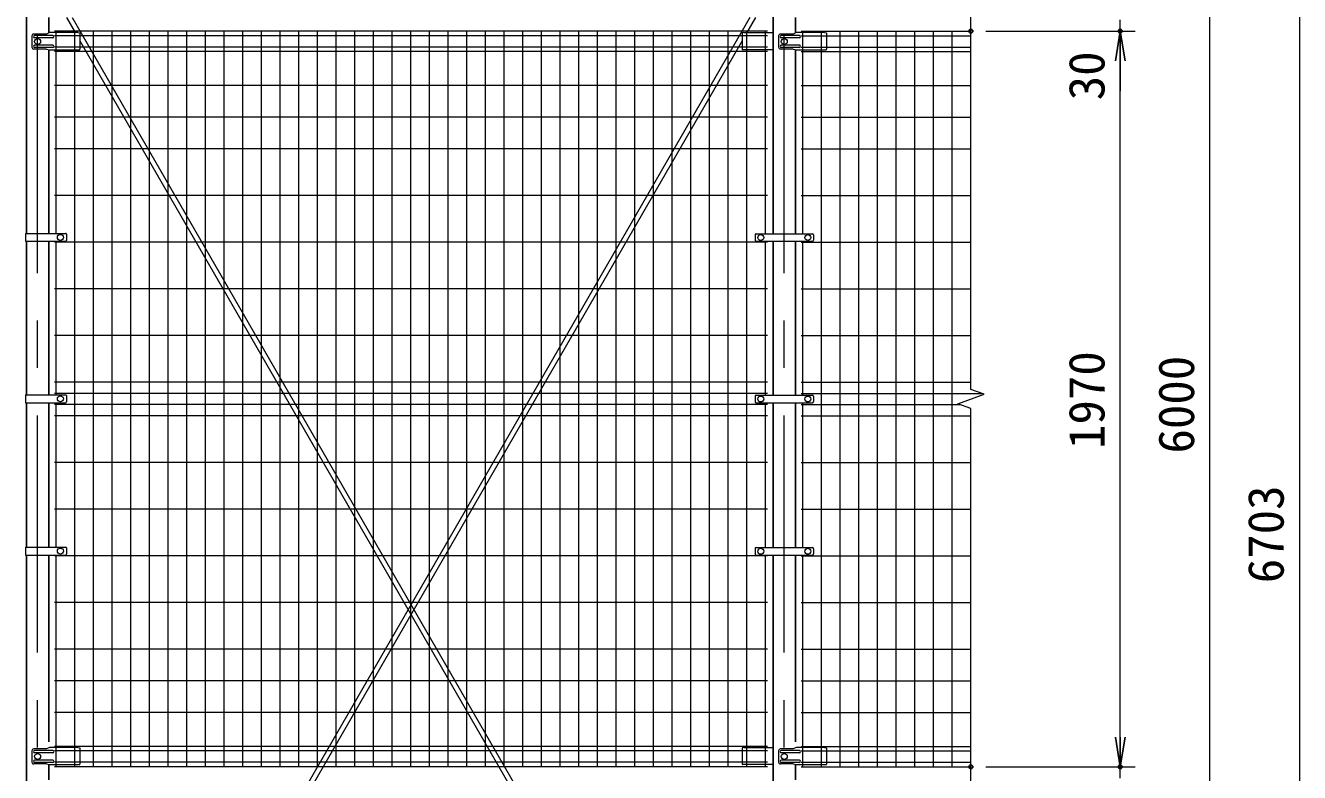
# Model space of a CAD drawing. Units: millimetres, scale not verified. Extents: x -8400 to 8400, y -5940 to 5940.
# Drawn here: x -6313 to -2900, y -402 to 1598 of the extents above; entities that cross this region are included whole.
import ezdxf
from ezdxf.enums import TextEntityAlignment as Align

# ---------------------------------------------------------------- set-up
doc = ezdxf.new("R2010")
doc.units = ezdxf.units.MM
doc.header["$LTSCALE"] = 20
doc.header["$PDMODE"] = 32
doc.header["$PDSIZE"] = 10
doc.linetypes.add('USER1', pattern=[50.8, 31.75, -6.35, 6.35, -6.35])
for name, color, linetype, lineweight in [('0-3_D-STR1', 1, 'Continuous', 25), ('0-4_D-STR-DIM', 7, 'Continuous', 13), ('0-A_D-STR3', 3, 'Continuous', 13), ('0-B_D-STR2', 7, 'Continuous', 13), ('0-C_D-BMK', 2, 'USER1', 13)]:
    doc.layers.add(name, color=color, linetype=linetype, lineweight=lineweight)
doc.layers.add('0-5_0', color=7, linetype='Continuous')
doc.layers.add('0-6_Defpoints', color=7, linetype='Continuous')
doc.styles.add('ＭＳ ゴシック', font='')
doc.styles.get('ＭＳ ゴシック').set_extended_font_data('MS Gothic')

# ---------------------------------------------------------------- blocks, each defined once
blk = doc.blocks.new('_Open')
at = {"layer": '0-5_0'}
blk.add_line((-20, 3.333), (0, 0), dxfattribs=at)
blk.add_lwpolyline([(-20, -3.333), (0, 0), (-20, 0)], dxfattribs=at)

msp = doc.modelspace()

# ---------------------------------------------------------------- linework, layer by layer
at = {"layer": '0-3_D-STR1'}
for p, q in [((-6310.63, 2180.25), (-6310.63, 1041.25)), ((-4310.63, 2180.25), (-4310.63, 1040.25)), ((-6250.13, 1578.08), (-6250.13, 1619.62)), ((-4250.13, 1578.08), (-4250.13, 1619.62)), ((-6250.13, 1041.25), (-6250.13, 1533.62)), ((-6250.13, 1041.25), (-6250.13, 1533.62)), ((-4250.13, 1040.25), (-4250.13, 1533.62)), ((-4250.13, 1040.25), (-4250.13, 1533.62)), ((-6310.63, 1020.25), (-6310.63, 609)), ((-6250.13, 609), (-6250.13, 1020.25)), ((-4310.63, 1020.25), (-4310.63, 608)), ((-4250.13, 608), (-4250.13, 1020.25)), ((-6310.63, 588), (-6310.63, 201.25)), ((-6250.13, 201.25), (-6250.13, 588)), ((-4310.63, 588), (-4310.63, 200.25)), ((-4250.13, 200.25), (-4250.13, 588)), ((-6310.63, 180.25), (-6310.63, -958.75)), ((-6250.13, -320.07), (-6250.13, 180.25)), ((-4310.63, 180.25), (-4310.63, -959.75)), ((-4250.13, -320.07), (-4250.13, 180.25)), ((-6250.13, -421.92), (-6250.13, -380.38)), ((-4250.13, -421.92), (-4250.13, -380.38))]:
    msp.add_line(p, q, dxfattribs=at)
at = {"layer": '0-4_D-STR-DIM'}
for p, q in [((-3140.38, -2337), (-3140.38, 3503)), ((-2900.38, 3506), (-2900.38, -3037)), ((-3780.38, 1490), (-3780.38, 2572.35)), ((-3780.38, 623.66), (-3780.38, 1646)), ((-3380.38, 1583), (-3380.38, 1613)), ((-3740.38, 1583), (-3340.38, 1583)), ((-3740.38, 1583), (-3340.38, 1583)), ((-3380.38, -307), (-3380.38, 1503)), ((-3380.38, 1503), (-3380.38, 1423)), ((-3745.14, 610.83), (-3780.38, 623.66)), ((-3815.62, 585.18), (-3745.14, 610.83)), ((-3780.38, 572.35), (-3815.62, 585.18)), ((-3780.38, -510), (-3780.38, 572.35)), ((-3380.38, -307), (-3380.38, -227)), ((-3780.38, -1376.34), (-3780.38, -354)), ((-3740.38, -387), (-3340.38, -387)), ((-3740.38, -387), (-3340.38, -387)), ((-3380.38, -417), (-3380.38, -387))]:
    msp.add_line(p, q, dxfattribs=at)
at = {"layer": '0-6_Defpoints'}
for p in [(-3780.38, 1583), (-3780.38, 1583), (-3380.38, 1583), (-3780.38, -387), (-3380.38, -387)]:
    msp.add_point(p, dxfattribs=at)
at = {"layer": '0-A_D-STR3'}
for p, q in [((-6203.09, 1619.19), (-6179.88, 1579)), ((-6188.08, 1619.19), (-4846.38, -703.97)), ((-4372.68, 1619.19), (-5714.38, -703.97)), ((-4357.66, 1619.19), (-4380.87, 1579)), ((-6295.86, 1570), (-6295.86, 1540)), ((-6256.4, 1575), (-6290.86, 1575)), ((-6239.79, 1571), (-6288.79, 1571)), ((-6239.79, 1571), (-6288.79, 1571)), ((-6248.25, 1579), (-6256.4, 1575)), ((-6248.25, 1579), (-6256.4, 1575)), ((-6172.38, 1579), (-6248.25, 1579)), ((-6172.38, 1579), (-6167.38, 1578)), ((-6167.38, 1578), (-6167.38, 1534.19)), ((-4388.38, 1579), (-4393.38, 1578)), ((-4393.38, 1578), (-4393.38, 1534.19)), ((-4388.38, 1579), (-4312.5, 1579)), ((-4312.5, 1579), (-4310.63, 1578.08)), ((-4295.86, 1570), (-4295.86, 1540)), ((-4256.4, 1575), (-4290.86, 1575)), ((-4239.79, 1571), (-4288.79, 1571)), ((-4248.25, 1579), (-4256.4, 1575)), ((-4248.25, 1579), (-4256.4, 1575)), ((-4172.38, 1579), (-4248.25, 1579)), ((-4172.38, 1579), (-4167.38, 1578)), ((-4167.38, 1578), (-4167.38, 1534.19)), ((-6239.79, 1565), (-6288.79, 1565)), ((-6239.79, 1565), (-6288.79, 1565)), ((-6239.79, 1545), (-6288.79, 1545)), ((-6239.79, 1545), (-6288.79, 1545)), ((-6239.79, 1539), (-6288.79, 1539)), ((-6239.79, 1539), (-6288.79, 1539)), ((-6167.38, 1557.35), (-4857.64, -710.47)), ((-4393.38, 1557.35), (-5703.12, -710.47)), ((-4239.79, 1565), (-4288.79, 1565)), ((-4239.79, 1545), (-4288.79, 1545)), ((-4239.79, 1539), (-4288.79, 1539)), ((-6256.4, 1535), (-6290.86, 1535)), ((-6256.4, 1535), (-6248.17, 1533.19)), ((-6256.4, 1535), (-6248.17, 1533.19)), ((-6256.4, 1535), (-6248.17, 1533.19)), ((-6248.17, 1533.19), (-6168.38, 1533.19)), ((-4312.59, 1533.19), (-4392.38, 1533.19)), ((-4310.63, 1533.6), (-4312.59, 1533.19)), ((-4256.4, 1535), (-4290.86, 1535)), ((-4256.4, 1535), (-4248.17, 1533.19)), ((-4256.4, 1535), (-4248.17, 1533.19)), ((-4256.4, 1535), (-4248.17, 1533.19)), ((-4248.17, 1533.19), (-4168.38, 1533.19)), ((-6312.93, 1041.25), (-6205.38, 1041.25)), ((-6312.93, 1041.25), (-6312.93, 1020.25)), ((-6203.38, 1039.25), (-6203.38, 1022.25)), ((-4358.88, 1037.25), (-4358.88, 1023.25)), ((-4355.88, 1040.25), (-4204.88, 1040.25)), ((-4201.88, 1037.25), (-4201.88, 1023.25)), ((-6312.93, 1020.25), (-6205.38, 1020.25)), ((-4355.88, 1020.25), (-4204.88, 1020.25)), ((-6312.93, 609), (-6205.38, 609)), ((-6312.93, 609), (-6312.93, 588)), ((-6312.93, 588), (-6205.38, 588)), ((-6203.38, 607), (-6203.38, 590)), ((-4358.88, 605), (-4358.88, 591)), ((-4355.88, 608), (-4204.88, 608)), ((-4355.88, 588), (-4204.88, 588)), ((-4201.88, 605), (-4201.88, 591)), ((-6312.93, 201.25), (-6205.38, 201.25)), ((-6312.93, 201.25), (-6312.93, 180.25)), ((-6312.93, 180.25), (-6205.38, 180.25)), ((-6203.38, 199.25), (-6203.38, 182.25)), ((-4358.88, 197.25), (-4358.88, 183.25)), ((-4355.88, 200.25), (-4204.88, 200.25)), ((-4355.88, 180.25), (-4204.88, 180.25)), ((-4201.88, 197.25), (-4201.88, 183.25)), ((-6256.4, -339), (-6290.86, -339)), ((-6248.25, -335), (-6256.4, -339)), ((-6248.25, -335), (-6256.4, -339)), ((-6172.38, -335), (-6248.25, -335)), ((-6172.38, -335), (-6167.38, -336)), ((-6167.38, -336), (-6167.38, -379.81)), ((-4388.38, -335), (-4393.38, -336)), ((-4393.38, -336), (-4393.38, -379.81)), ((-4388.38, -335), (-4312.5, -335)), ((-4312.5, -335), (-4310.63, -335.92)), ((-4256.4, -339), (-4290.86, -339)), ((-4248.25, -335), (-4256.4, -339)), ((-4248.25, -335), (-4256.4, -339)), ((-4172.38, -335), (-4248.25, -335)), ((-4172.38, -335), (-4167.38, -336)), ((-4167.38, -336), (-4167.38, -379.81)), ((-6295.86, -344), (-6295.86, -374)), ((-6239.79, -343), (-6288.79, -343)), ((-6239.79, -343), (-6288.79, -343)), ((-6239.79, -349), (-6288.79, -349)), ((-6239.79, -349), (-6288.79, -349)), ((-6239.79, -369), (-6288.79, -369)), ((-6239.79, -369), (-6288.79, -369)), ((-6239.79, -375), (-6288.79, -375)), ((-6239.79, -375), (-6288.79, -375)), ((-4295.86, -344), (-4295.86, -374)), ((-4239.79, -343), (-4288.79, -343)), ((-4239.79, -343), (-4288.79, -343)), ((-4239.79, -349), (-4288.79, -349)), ((-4239.79, -349), (-4288.79, -349)), ((-4239.79, -369), (-4288.79, -369)), ((-4239.79, -369), (-4288.79, -369)), ((-4239.79, -375), (-4288.79, -375)), ((-4239.79, -375), (-4288.79, -375)), ((-6256.4, -379), (-6290.86, -379)), ((-6256.4, -379), (-6248.17, -380.81)), ((-6256.4, -379), (-6248.17, -380.81)), ((-6256.4, -379), (-6248.17, -380.81)), ((-6248.17, -380.81), (-6168.38, -380.81)), ((-4312.59, -380.81), (-4392.38, -380.81)), ((-4310.63, -380.4), (-4312.59, -380.81)), ((-4256.4, -379), (-4290.86, -379)), ((-4256.4, -379), (-4248.17, -380.81)), ((-4256.4, -379), (-4248.17, -380.81)), ((-4256.4, -379), (-4248.17, -380.81)), ((-4248.17, -380.81), (-4168.38, -380.81))]:
    msp.add_line(p, q, dxfattribs=at)
for centre in [(-6280.38, 1555), (-4280.38, 1555), (-4280.38, 1555), (-6219.38, 1030.75), (-4343.38, 1030.25), (-4217.38, 1030.25), (-6219.38, 598.5), (-4343.38, 598), (-4217.38, 598), (-6219.38, 190.75), (-4343.38, 190.25), (-4217.38, 190.25), (-6280.38, -359), (-4280.38, -359)]:
    msp.add_circle(centre, 8, dxfattribs=at)
for centre, radius, start, end in [((-6290.86, 1570), 5, 90, 180), ((-6288.79, 1568), 3, 90, 270), ((-6239.79, 1568), 3, 270, 90), ((-4290.86, 1570), 5, 90, 180), ((-4288.79, 1568), 3, 90, 270), ((-4239.79, 1568), 3, 270, 90), ((-6290.86, 1540), 5, 180, 270), ((-6288.79, 1542), 3, 90, 270), ((-6239.79, 1542), 3, 270, 90), ((-4290.86, 1540), 5, 180, 270), ((-4288.79, 1542), 3, 90, 270), ((-4239.79, 1542), 3, 270, 90), ((-6168.38, 1534.19), 1, 270, 0), ((-4392.38, 1534.19), 1, 180, 270), ((-4168.38, 1534.19), 1, 270, 0), ((-6205.38, 1039.25), 2, 0, 90), ((-4355.88, 1037.25), 3, 90, 180), ((-4204.88, 1037.25), 3, 0, 90), ((-6205.38, 1022.25), 2, 270, 0), ((-4355.88, 1023.25), 3, 180, 270), ((-4204.88, 1023.25), 3, 270, 0), ((-6205.38, 607), 2, 0, 90), ((-6205.38, 590), 2, 270, 0), ((-4355.88, 605), 3, 90, 180), ((-4355.88, 591), 3, 180, 270), ((-4204.88, 605), 3, 0, 90), ((-4204.88, 591), 3, 270, 0), ((-6205.38, 199.25), 2, 0, 90), ((-6205.38, 182.25), 2, 270, 0), ((-4355.88, 197.25), 3, 90, 180), ((-4355.88, 183.25), 3, 180, 270), ((-4204.88, 197.25), 3, 0, 90), ((-4204.88, 183.25), 3, 270, 0), ((-6290.86, -344), 5, 90, 180), ((-4290.86, -344), 5, 90, 180), ((-6290.86, -374), 5, 180, 270), ((-6288.79, -346), 3, 90, 270), ((-6288.79, -372), 3, 90, 270), ((-6239.79, -346), 3, 270, 90), ((-6239.79, -372), 3, 270, 90), ((-4290.86, -374), 5, 180, 270), ((-4288.79, -346), 3, 90, 270), ((-4288.79, -372), 3, 90, 270), ((-4239.79, -346), 3, 270, 90), ((-4239.79, -346), 3, 270, 90), ((-4239.79, -372), 3, 270, 90), ((-4239.79, -372), 3, 270, 90), ((-6168.38, -379.81), 1, 270, 0), ((-4392.38, -379.81), 1, 180, 270), ((-4168.38, -379.81), 1, 270, 0)]:
    msp.add_arc(centre, radius, start, end, dxfattribs=at)
at = {"layer": '0-B_D-STR2'}
for p, q in [((-4325.38, 1583), (-6235.38, 1583)), ((-4325.38, 1569.9), (-6235.38, 1569.9)), ((-6230.38, 1041.25), (-6230.38, 1583)), ((-6180.38, -387), (-6180.38, 1583)), ((-6130.38, -387), (-6130.38, 1583)), ((-6080.38, -387), (-6080.38, 1583)), ((-6030.38, -387), (-6030.38, 1583)), ((-5980.38, -387), (-5980.38, 1583)), ((-5930.38, -387), (-5930.38, 1583)), ((-5880.38, -387), (-5880.38, 1583)), ((-5830.38, -387), (-5830.38, 1583)), ((-5780.38, -387), (-5780.38, 1583)), ((-5730.38, -387), (-5730.38, 1583)), ((-5680.38, -387), (-5680.38, 1583)), ((-5630.38, -387), (-5630.38, 1583)), ((-5580.38, -387), (-5580.38, 1583)), ((-5530.38, -387), (-5530.38, 1583)), ((-5480.38, -387), (-5480.38, 1583)), ((-5430.38, -387), (-5430.38, 1583)), ((-5380.38, -387), (-5380.38, 1583)), ((-5330.38, -387), (-5330.38, 1583)), ((-5280.38, -387), (-5280.38, 1583)), ((-5230.38, -387), (-5230.38, 1583)), ((-5180.38, -387), (-5180.38, 1583)), ((-5130.38, -387), (-5130.38, 1583)), ((-5080.38, -387), (-5080.38, 1583)), ((-5030.38, -387), (-5030.38, 1583)), ((-4980.38, -387), (-4980.38, 1583)), ((-4930.38, -387), (-4930.38, 1583)), ((-4880.38, -387), (-4880.38, 1583)), ((-4830.38, -387), (-4830.38, 1583)), ((-4780.38, -387), (-4780.38, 1583)), ((-4730.38, -387), (-4730.38, 1583)), ((-4680.38, -387), (-4680.38, 1583)), ((-4630.38, -387), (-4630.38, 1583)), ((-4580.38, -387), (-4580.38, 1583)), ((-4530.38, -387), (-4530.38, 1583)), ((-4480.38, -387), (-4480.38, 1583)), ((-4430.38, -387), (-4430.38, 1583)), ((-4380.38, -387), (-4380.38, 1583)), ((-4330.38, 1040.25), (-4330.38, 1583)), ((-4235.38, 1583), (-3780.38, 1583)), ((-4235.38, 1569.9), (-3780.38, 1569.9)), ((-4230.38, 1040.25), (-4230.38, 1583)), ((-4180.38, -387), (-4180.38, 1583)), ((-4130.38, -387), (-4130.38, 1583)), ((-4080.38, -387), (-4080.38, 1583)), ((-4030.38, -387), (-4030.38, 1583)), ((-3980.38, -387), (-3980.38, 1583)), ((-3930.38, -387), (-3930.38, 1583)), ((-3880.38, -387), (-3880.38, 1583)), ((-3830.38, -387), (-3830.38, 1583)), ((-4325.38, 1540.1), (-6235.38, 1540.1)), ((-4235.38, 1540.1), (-3780.38, 1540.1)), ((-4325.38, 1528.25), (-6235.38, 1528.25)), ((-4235.38, 1528.25), (-3780.38, 1528.25)), ((-4325.38, 1437), (-6235.38, 1437)), ((-4235.38, 1437), (-3780.38, 1437)), ((-4325.38, 1352.5), (-6235.38, 1352.5)), ((-4235.38, 1352.5), (-3780.38, 1352.5)), ((-4325.38, 1268), (-6235.38, 1268)), ((-4235.38, 1268), (-3780.38, 1268)), ((-4325.38, 1143), (-6235.38, 1143)), ((-4235.38, 1143), (-3780.38, 1143)), ((-4325.38, 1018), (-6235.38, 1018)), ((-6230.38, 609), (-6230.38, 1020.25)), ((-4330.38, 608), (-4330.38, 1020.25)), ((-4235.38, 1018), (-3780.38, 1018)), ((-4230.38, 608), (-4230.38, 1020.25)), ((-4325.38, 893), (-6235.38, 893)), ((-4235.38, 893), (-3780.38, 893)), ((-4325.38, 768), (-6235.38, 768)), ((-4235.38, 768), (-3780.38, 768)), ((-4325.38, 643), (-6235.38, 643)), ((-4235.38, 643), (-3780.38, 643)), ((-4325.38, 613), (-6235.38, 613)), ((-4325.38, 583), (-6235.38, 583)), ((-6230.38, 201.25), (-6230.38, 588)), ((-4330.38, 200.25), (-4330.38, 588)), ((-4235.38, 613), (-3751.11, 613)), ((-4235.38, 583), (-3809.64, 583)), ((-4230.38, 200.25), (-4230.38, 588)), ((-4325.38, 553), (-6235.38, 553)), ((-4235.38, 553), (-3780.38, 553)), ((-4325.38, 428), (-6235.38, 428)), ((-4235.38, 428), (-3780.38, 428)), ((-4325.38, 303), (-6235.38, 303)), ((-4235.38, 303), (-3780.38, 303)), ((-4325.38, 178), (-6235.38, 178)), ((-6230.38, -387), (-6230.38, 180.25)), ((-4330.38, -387), (-4330.38, 180.25)), ((-4235.38, 178), (-3780.38, 178)), ((-4230.38, -387), (-4230.38, 180.25)), ((-4325.38, 53), (-6235.38, 53)), ((-4235.38, 53), (-3780.38, 53)), ((-4325.38, -72), (-6235.38, -72)), ((-4235.38, -72), (-3780.38, -72)), ((-4325.38, -156.5), (-6235.38, -156.5)), ((-4235.38, -156.5), (-3780.38, -156.5)), ((-4325.38, -241), (-6235.38, -241)), ((-4235.38, -241), (-3780.38, -241)), ((-4325.38, -332.24), (-6235.38, -332.24)), ((-4235.38, -332.24), (-3780.38, -332.24)), ((-4325.38, -344.1), (-6235.38, -344.1)), ((-4325.38, -373.9), (-6235.38, -373.9)), ((-4235.38, -344.1), (-3780.38, -344.1)), ((-4235.38, -373.9), (-3780.38, -373.9)), ((-4325.38, -387), (-6235.38, -387)), ((-4235.38, -387), (-3780.38, -387))]:
    msp.add_line(p, q, dxfattribs=at)
at = {"layer": '0-C_D-BMK'}
for p, q in [((-6280.38, -3129), (-6280.38, 3598)), ((-4280.38, -3129), (-4280.38, 3598))]:
    msp.add_line(p, q, dxfattribs=at)

# ---------------------------------------------------------------- block references
at = {"layer": '0-4_D-STR-DIM', "xscale": 4, "yscale": 4}
for p, rotation in [((-3380.38, 1583), 90), ((-3380.38, 1583), 90), ((-3380.38, -387), 270), ((-3380.38, -387), 270)]:
    msp.add_blockref('_Open', p, dxfattribs=dict(at, rotation=rotation))

# ---------------------------------------------------------------- texts
at = {"layer": '0-4_D-STR-DIM', "style": 'ＭＳ ゴシック'}
for s, p in [('30', (-3393.74, 1397.75)), ('1970', (-3393.87, 464.2)), ('6000', (-3153.87, 452)), ('6703', (-2913.87, 104.8))]:
    msp.add_text(s, height=96.19, rotation=90, dxfattribs=at).set_placement(p, align=Align.BOTTOM_LEFT)

doc.saveas('drawing.dxf')
